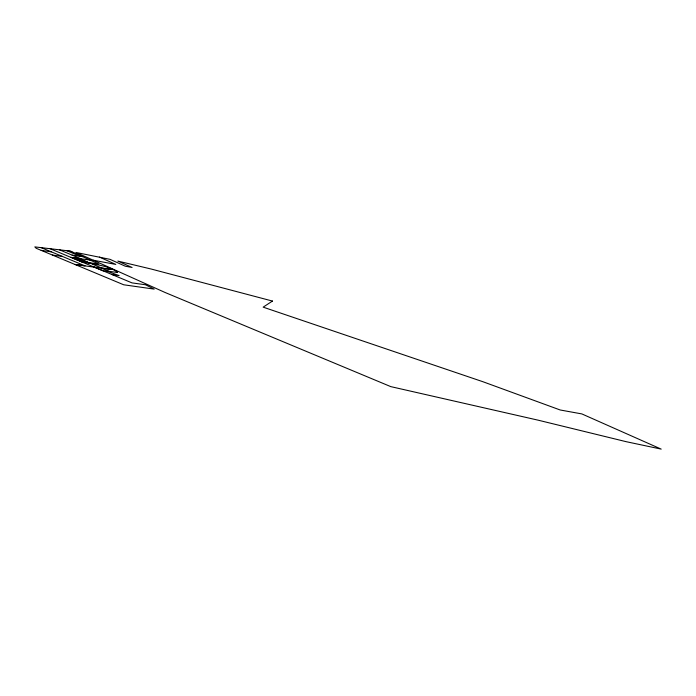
<?xml version="1.0" encoding="UTF-8"?>
<svg xmlns="http://www.w3.org/2000/svg" width="696" height="696" viewBox="0 0 696 696"><rect width="100%" height="100%" fill="white"/><g stroke="black" fill="none" stroke-linecap="round" stroke-linejoin="round"><path stroke-width="1.04" d="M112.239 274.642L119.129 275.607L106.331 270.909L117.528 272.51L117.319 272.11C108.306 265.585 97.449 265.376 87.392 262.435L98.849 264.071L70.653 251.143L34.8 246.889L36.183 248.281L123.688 284.777L154.181 289.11L145.481 284.76L132.005 282.889L50.121 248.707M52.4 255.04L62.396 256.433L85.051 265.881L74.985 264.463L94.43 267.203M59.508 249.82L72.132 255.127L82.894 256.641M81.154 261.705L83.346 262.018L72.984 257.677L70.783 257.363L90.802 260.191M41.194 250.369L51.295 251.83M107.532 271.405L102.895 270.735L93.716 266.907L111.447 269.465L101.825 268.073L91.794 263.88M73.819 257.964L79.179 258.738L87.722 262.322L82.363 261.539M72.262 257.981L74.463 258.303M77.099 258.686L79.292 258.999M76.238 258.834L74.742 258.094M80.162 259.399L81.084 259.538M73.75 258.599L75.942 258.921M80.771 259.625L75.62 258.059L77.813 258.381L86.8 262.183M75.229 259.216L77.421 259.538M76.708 259.843L78.9 260.156M78.187 260.461L80.388 260.782M80.98 260.817L83.285 261.67M85.817 261.522L83.024 261.165L86.696 262.105M79.675 261.078L81.867 261.4M82.145 262.114L89.062 263.132M93.186 260.191L115.814 264.428L99.458 257.076M71.784 251.648L66.712 250.673L80.066 256.25M41.194 247.645L62.396 256.433M78.987 258.547L88.844 262.644M72.132 255.127L80.953 258.816M100.772 267.925L108.707 271.249M79.309 259.408L83.755 261.27M74.341 258.042L82.885 261.618M272.458 301.064L263.158 307.154L482.902 381.721L560.202 409.988L581.865 413.92L661.2 449.111L626.13 441.673L538.182 420.184L390.804 386.628L165.126 292.503L75.968 252.457L109.977 259.33L125.271 266.203L132.083 267.481L117.833 261.078L151.38 269.082L272.458 301.064"/></g></svg>
